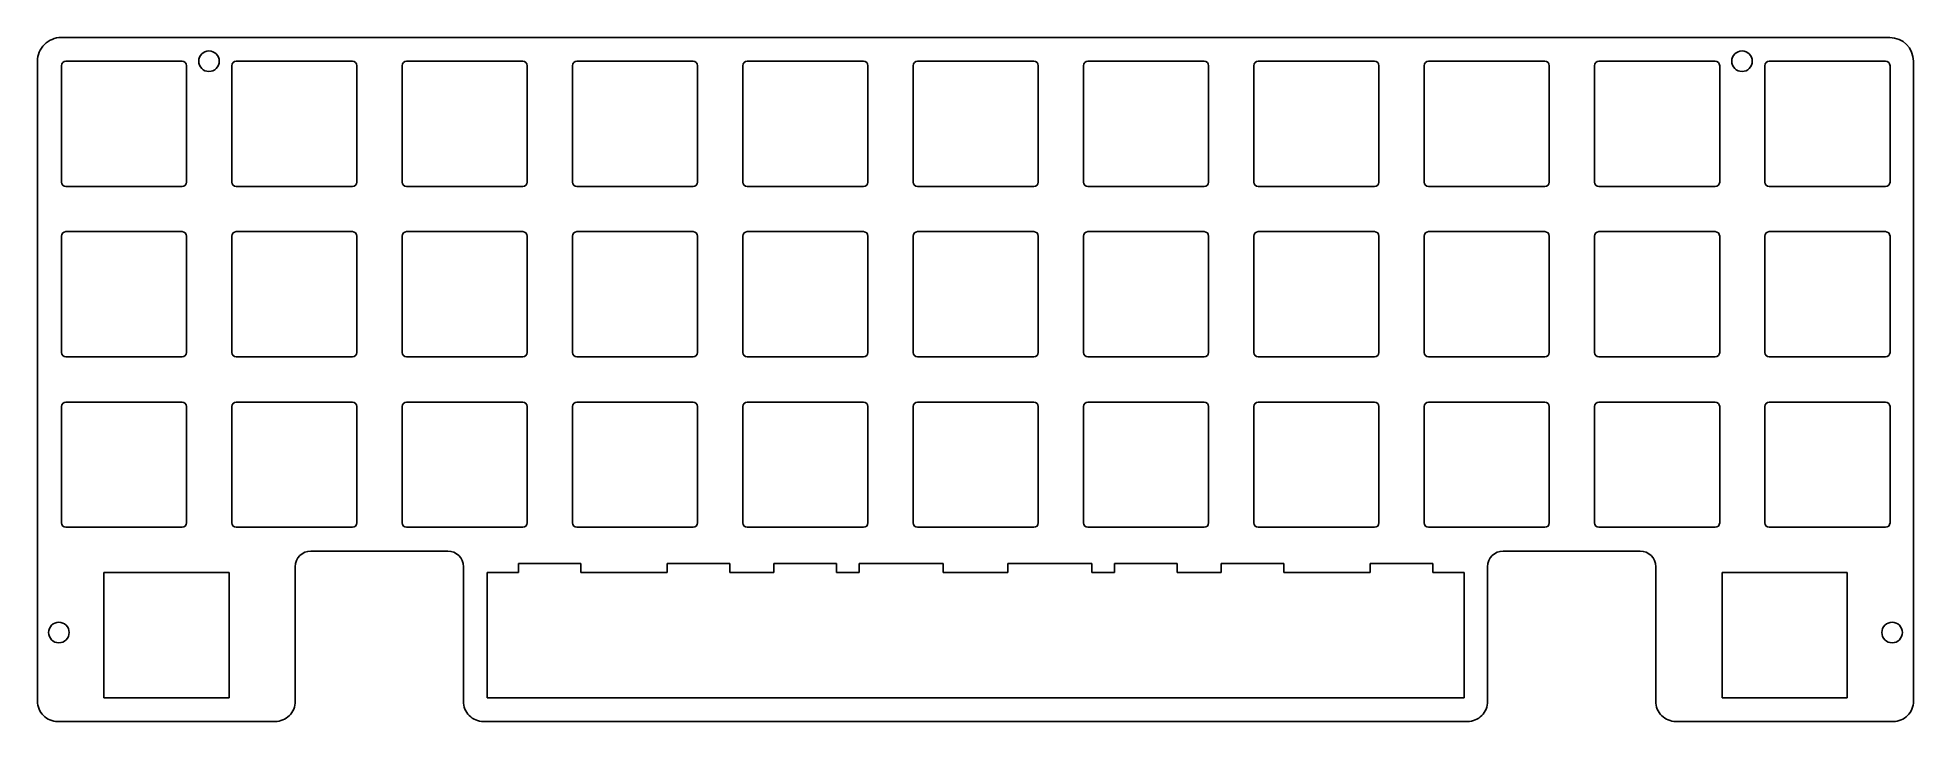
# Model space of a CAD drawing. Extents: x 42 to 252, y -127 to -51.
import ezdxf

# ---------------------------------------------------------------- set-up
doc = ezdxf.new("R2010")
doc.units = 0
doc.layers.add('BLACK', color=7, linetype='CONTINUOUS')

msp = doc.modelspace()

# ---------------------------------------------------------------- linework, layer by layer
at = {"layer": 'BLACK', "linetype": 'CONTINUOUS'}
for p, q in [((249.5745, -50.546265), (45.0745, -50.546265)), ((42.4245, -53.196265), (42.4245, -124.746265)), ((45.0995, -53.696265), (45.0995, -66.696265)), ((58.5995, -53.196265), (45.5995, -53.196265)), ((59.0995, -66.696265), (59.0995, -53.696265)), ((64.1495, -53.696265), (64.1495, -66.696265)), ((77.6495, -53.196265), (64.6495, -53.196265)), ((78.1495, -66.696265), (78.1495, -53.696265)), ((83.1995, -53.696265), (83.1995, -66.696265)), ((96.6995, -53.196265), (83.6995, -53.196265)), ((97.1995, -66.696265), (97.1995, -53.696265)), ((102.2495, -53.696265), (102.2495, -66.696265)), ((115.7495, -53.196265), (102.7495, -53.196265)), ((116.2495, -66.696265), (116.2495, -53.696265)), ((121.2995, -53.696265), (121.2995, -66.696265)), ((134.7995, -53.196265), (121.7995, -53.196265)), ((135.2995, -66.696265), (135.2995, -53.696265)), ((140.3495, -53.696265), (140.3495, -66.696265)), ((153.8495, -53.196265), (140.8495, -53.196265)), ((154.3495, -66.696265), (154.3495, -53.696265)), ((159.3995, -53.696265), (159.3995, -66.696265)), ((172.8995, -53.196265), (159.8995, -53.196265)), ((173.3995, -66.696265), (173.3995, -53.696265)), ((178.4495, -53.696265), (178.4495, -66.696265)), ((191.9495, -53.196265), (178.9495, -53.196265)), ((192.4495, -66.696265), (192.4495, -53.696265)), ((197.4995, -53.696265), (197.4995, -66.696265)), ((210.9995, -53.196265), (197.9995, -53.196265)), ((211.4995, -66.696265), (211.4995, -53.696265)), ((216.5495, -53.696265), (216.5495, -66.696265)), ((230.0495, -53.196265), (217.0495, -53.196265)), ((230.5495, -66.696265), (230.5495, -53.696265)), ((235.5995, -53.696265), (235.5995, -66.696265)), ((249.0995, -53.196265), (236.0995, -53.196265)), ((249.5995, -66.696265), (249.5995, -53.696265)), ((252.2245, -124.746265), (252.2245, -53.196265)), ((45.5995, -67.196265), (58.5995, -67.196265)), ((64.6495, -67.196265), (77.6495, -67.196265)), ((83.6995, -67.196265), (96.6995, -67.196265)), ((102.7495, -67.196265), (115.7495, -67.196265)), ((121.7995, -67.196265), (134.7995, -67.196265)), ((140.8495, -67.196265), (153.8495, -67.196265)), ((159.8995, -67.196265), (172.8995, -67.196265)), ((178.9495, -67.196265), (191.9495, -67.196265)), ((197.9995, -67.196265), (210.9995, -67.196265)), ((217.0495, -67.196265), (230.0495, -67.196265)), ((236.0995, -67.196265), (249.0995, -67.196265)), ((45.0995, -72.746265), (45.0995, -85.746265)), ((58.5995, -72.246265), (45.5995, -72.246265)), ((59.0995, -85.746265), (59.0995, -72.746265)), ((64.1495, -72.746265), (64.1495, -85.746265)), ((77.6495, -72.246265), (64.6495, -72.246265)), ((78.1495, -85.746265), (78.1495, -72.746265)), ((83.1995, -72.746265), (83.1995, -85.746265)), ((96.6995, -72.246265), (83.6995, -72.246265)), ((97.1995, -85.746265), (97.1995, -72.746265)), ((102.2495, -72.746265), (102.2495, -85.746265)), ((115.7495, -72.246265), (102.7495, -72.246265)), ((116.2495, -85.746265), (116.2495, -72.746265)), ((121.2995, -72.746265), (121.2995, -85.746265)), ((134.7995, -72.246265), (121.7995, -72.246265)), ((135.2995, -85.746265), (135.2995, -72.746265)), ((140.3495, -72.746265), (140.3495, -85.746265)), ((153.8495, -72.246265), (140.8495, -72.246265)), ((154.3495, -85.746265), (154.3495, -72.746265)), ((159.3995, -72.746265), (159.3995, -85.746265)), ((172.8995, -72.246265), (159.8995, -72.246265)), ((173.3995, -85.746265), (173.3995, -72.746265)), ((178.4495, -72.746265), (178.4495, -85.746265)), ((191.9495, -72.246265), (178.9495, -72.246265)), ((192.4495, -85.746265), (192.4495, -72.746265)), ((197.4995, -72.746265), (197.4995, -85.746265)), ((210.9995, -72.246265), (197.9995, -72.246265)), ((211.4995, -85.746265), (211.4995, -72.746265)), ((216.5495, -72.746265), (216.5495, -85.746265)), ((230.0495, -72.246265), (217.0495, -72.246265)), ((230.5495, -85.746265), (230.5495, -72.746265)), ((235.5995, -72.746265), (235.5995, -85.746265)), ((249.0995, -72.246265), (236.0995, -72.246265)), ((249.5995, -85.746265), (249.5995, -72.746265)), ((45.5995, -86.246265), (58.5995, -86.246265)), ((64.6495, -86.246265), (77.6495, -86.246265)), ((83.6995, -86.246265), (96.6995, -86.246265)), ((102.7495, -86.246265), (115.7495, -86.246265)), ((121.7995, -86.246265), (134.7995, -86.246265)), ((140.8495, -86.246265), (153.8495, -86.246265)), ((159.8995, -86.246265), (172.8995, -86.246265)), ((178.9495, -86.246265), (191.9495, -86.246265)), ((197.9995, -86.246265), (210.9995, -86.246265)), ((217.0495, -86.246265), (230.0495, -86.246265)), ((236.0995, -86.246265), (249.0995, -86.246265)), ((45.0995, -91.796265), (45.0995, -104.796265)), ((58.5995, -91.296265), (45.5995, -91.296265)), ((59.0995, -104.796265), (59.0995, -91.796265)), ((64.1495, -91.796265), (64.1495, -104.796265)), ((77.6495, -91.296265), (64.6495, -91.296265)), ((78.1495, -104.796265), (78.1495, -91.796265)), ((83.1995, -91.796265), (83.1995, -104.796265)), ((96.6995, -91.296265), (83.6995, -91.296265)), ((97.1995, -104.796265), (97.1995, -91.796265)), ((102.2495, -91.796265), (102.2495, -104.796265)), ((115.7495, -91.296265), (102.7495, -91.296265)), ((116.2495, -104.796265), (116.2495, -91.796265)), ((121.2995, -91.796265), (121.2995, -104.796265)), ((134.7995, -91.296265), (121.7995, -91.296265)), ((135.2995, -104.796265), (135.2995, -91.796265)), ((140.3495, -91.796265), (140.3495, -104.796265)), ((153.8495, -91.296265), (140.8495, -91.296265)), ((154.3495, -104.796265), (154.3495, -91.796265)), ((159.3995, -91.796265), (159.3995, -104.796265)), ((172.8995, -91.296265), (159.8995, -91.296265)), ((173.3995, -104.796265), (173.3995, -91.796265)), ((178.4495, -91.796265), (178.4495, -104.796265)), ((191.9495, -91.296265), (178.9495, -91.296265)), ((192.4495, -104.796265), (192.4495, -91.796265)), ((197.4995, -91.796265), (197.4995, -104.796265)), ((210.9995, -91.296265), (197.9995, -91.296265)), ((211.4995, -104.796265), (211.4995, -91.796265)), ((216.5495, -91.796265), (216.5495, -104.796265)), ((230.0495, -91.296265), (217.0495, -91.296265)), ((230.5495, -104.796265), (230.5495, -91.796265)), ((235.5995, -91.796265), (235.5995, -104.796265)), ((249.0995, -91.296265), (236.0995, -91.296265)), ((249.5995, -104.796265), (249.5995, -91.796265)), ((45.5995, -105.296265), (58.5995, -105.296265)), ((64.6495, -105.296265), (77.6495, -105.296265)), ((83.6995, -105.296265), (96.6995, -105.296265)), ((102.7495, -105.296265), (115.7495, -105.296265)), ((121.7995, -105.296265), (134.7995, -105.296265)), ((140.8495, -105.296265), (153.8495, -105.296265)), ((159.8995, -105.296265), (172.8995, -105.296265)), ((178.9495, -105.296265), (191.9495, -105.296265)), ((197.9995, -105.296265), (210.9995, -105.296265)), ((217.0495, -105.296265), (230.0495, -105.296265)), ((236.0995, -105.296265), (249.0995, -105.296265)), ((72.9995, -107.946265), (88.2995, -107.946265)), ((206.3495, -107.946265), (221.6495, -107.946265)), ((49.840076, -110.346265), (49.840076, -124.346265)), ((63.840076, -110.346265), (49.840076, -110.346265)), ((63.840076, -124.346265), (63.840076, -110.346265)), ((71.2495, -124.746265), (71.2495, -109.696265)), ((90.0495, -109.696265), (90.0495, -124.746265)), ((92.702576, -110.346265), (92.702576, -124.346265)), ((96.202576, -110.346265), (92.702576, -110.346265)), ((103.202576, -109.346265), (96.202576, -109.346265)), ((96.202576, -109.346265), (96.202576, -110.346265)), ((103.202576, -110.346265), (103.202576, -109.346265)), ((103.202576, -110.346265), (112.839576, -110.346265)), ((119.839576, -109.346265), (112.839576, -109.346265)), ((112.839576, -109.346265), (112.839576, -110.346265)), ((119.839576, -110.346265), (119.839576, -109.346265)), ((121.277576, -110.346265), (119.839576, -110.346265)), ((124.777576, -110.346265), (121.277576, -110.346265)), ((131.777576, -109.346265), (124.777576, -109.346265)), ((124.777576, -109.346265), (124.777576, -110.346265)), ((131.777576, -110.346265), (131.777576, -109.346265)), ((134.302576, -110.346265), (131.777576, -110.346265)), ((134.302576, -109.346265), (134.302576, -110.346265)), ((136.715576, -109.346265), (134.302576, -109.346265)), ((141.302576, -109.346265), (136.715576, -109.346265)), ((143.715576, -109.346265), (141.302576, -109.346265)), ((143.715576, -110.346265), (143.715576, -109.346265)), ((144.802576, -110.346265), (143.715576, -110.346265)), ((149.852576, -110.346265), (144.802576, -110.346265)), ((150.939576, -110.346265), (149.852576, -110.346265)), ((150.939576, -109.346265), (150.939576, -110.346265)), ((153.352576, -109.346265), (150.939576, -109.346265)), ((157.939576, -109.346265), (153.352576, -109.346265)), ((160.352576, -109.346265), (157.939576, -109.346265)), ((160.352576, -110.346265), (160.352576, -109.346265)), ((162.877576, -110.346265), (160.352576, -110.346265)), ((162.877576, -109.346265), (162.877576, -110.346265)), ((169.877576, -109.346265), (162.877576, -109.346265)), ((169.877576, -110.346265), (169.877576, -109.346265)), ((173.377576, -110.346265), (169.877576, -110.346265)), ((174.815576, -110.346265), (173.377576, -110.346265)), ((181.815576, -109.346265), (174.815576, -109.346265)), ((174.815576, -109.346265), (174.815576, -110.346265)), ((181.815576, -110.346265), (181.815576, -109.346265)), ((188.940076, -110.346265), (181.815576, -110.346265)), ((191.465076, -110.346265), (188.940076, -110.346265)), ((198.465076, -109.346265), (191.465076, -109.346265)), ((191.465076, -109.346265), (191.465076, -110.346265)), ((198.465076, -110.346265), (198.465076, -109.346265)), ((201.965076, -110.346265), (198.465076, -110.346265)), ((201.965076, -124.346265), (201.965076, -110.346265)), ((204.5995, -124.746265), (204.5995, -109.696265)), ((223.3995, -109.696265), (223.3995, -124.746265)), ((244.815076, -110.346265), (230.815076, -110.346265)), ((230.815076, -110.346265), (230.815076, -124.346265)), ((244.815076, -124.346265), (244.815076, -110.346265)), ((49.840076, -124.346265), (63.840076, -124.346265)), ((92.702576, -124.346265), (201.965076, -124.346265)), ((230.815076, -124.346265), (244.815076, -124.346265)), ((44.6745, -126.996265), (68.9995, -126.996265)), ((92.2995, -126.996265), (202.3495, -126.996265)), ((225.6495, -126.996265), (249.9745, -126.996265))]:
    msp.add_line(p, q, dxfattribs=at)
at = {"layer": 'BLACK'}
for centre in [(61.5995, -53.196265), (233.0495, -53.1963), (44.8155, -117.055265), (249.833875, -117.055265)]:
    msp.add_circle(centre, 1.15, dxfattribs=at)
for centre, radius, start, end in [((45.0745, -53.19626), 2.65, -270, -179.99989189), ((249.5745, -53.1963), 2.650035, 0.00075674, 90), ((45.5995, -53.696265), 0.5, 90, 180), ((58.5995, -53.696265), 0.5, 0, 90), ((64.6495, -53.696265), 0.5, 90, 180), ((77.6495, -53.696265), 0.5, 0, 90), ((83.6995, -53.696265), 0.5, 90, 180), ((96.6995, -53.696265), 0.5, 0, 90), ((102.7495, -53.696265), 0.5, 90, 180), ((115.7495, -53.696265), 0.5, 0, 90), ((121.7995, -53.696265), 0.5, 90, 180), ((134.7995, -53.696265), 0.5, 0, 90), ((140.8495, -53.696265), 0.5, 90, 180), ((153.8495, -53.696265), 0.5, 0, 90), ((159.8995, -53.696265), 0.5, 90, 180), ((172.8995, -53.696265), 0.5, 0, 90), ((178.9495, -53.696265), 0.5, 90, 180), ((191.9495, -53.696265), 0.5, 0, 90), ((197.9995, -53.696265), 0.5, 90, 180), ((210.9995, -53.696265), 0.5, 0, 90), ((217.0495, -53.696265), 0.5, 90, 180), ((230.0495, -53.696265), 0.5, 0, 90), ((236.0995, -53.696265), 0.5, 90, 180), ((249.0995, -53.696265), 0.5, 0, 90), ((45.5995, -66.696265), 0.5, -180, -90), ((58.5995, -66.696265), 0.5, -90, 0), ((64.6495, -66.696265), 0.5, -180, -90), ((77.6495, -66.696265), 0.5, -90, 0), ((83.6995, -66.696265), 0.5, -180, -90), ((96.6995, -66.696265), 0.5, -90, 0), ((102.7495, -66.696265), 0.5, -180, -90), ((115.7495, -66.696265), 0.5, -90, 0), ((121.7995, -66.696265), 0.5, -180, -90), ((134.7995, -66.696265), 0.5, -90, 0), ((140.8495, -66.696265), 0.5, -180, -90), ((153.8495, -66.696265), 0.5, -90, 0), ((159.8995, -66.696265), 0.5, -180, -90), ((172.8995, -66.696265), 0.5, -90, 0), ((178.9495, -66.696265), 0.5, -180, -90), ((191.9495, -66.696265), 0.5, -90, 0), ((197.9995, -66.696265), 0.5, -180, -90), ((210.9995, -66.696265), 0.5, -90, 0), ((217.0495, -66.696265), 0.5, -180, -90), ((230.0495, -66.696265), 0.5, -90, 0), ((236.0995, -66.696265), 0.5, -180, -90), ((249.0995, -66.696265), 0.5, -90, 0), ((45.5995, -72.746265), 0.5, 90, 180), ((58.5995, -72.746265), 0.5, 0, 90), ((64.6495, -72.746265), 0.5, 90, 180), ((77.6495, -72.746265), 0.5, 0, 90), ((83.6995, -72.746265), 0.5, 90, 180), ((96.6995, -72.746265), 0.5, 0, 90), ((102.7495, -72.746265), 0.5, 90, 180), ((115.7495, -72.746265), 0.5, 0, 90), ((121.7995, -72.746265), 0.5, 90, 180), ((134.7995, -72.746265), 0.5, 0, 90), ((140.8495, -72.746265), 0.5, 90, 180), ((153.8495, -72.746265), 0.5, 0, 90), ((159.8995, -72.746265), 0.5, 90, 180), ((172.8995, -72.746265), 0.5, 0, 90), ((178.9495, -72.746265), 0.5, 90, 180), ((191.9495, -72.746265), 0.5, 0, 90), ((197.9995, -72.746265), 0.5, 90, 180), ((210.9995, -72.746265), 0.5, 0, 90), ((217.0495, -72.746265), 0.5, 90, 180), ((230.0495, -72.746265), 0.5, 0, 90), ((236.0995, -72.746265), 0.5, 90, 180), ((249.0995, -72.746265), 0.5, 0, 90), ((45.5995, -85.746265), 0.5, -180, -90), ((58.5995, -85.746265), 0.5, -90, 0), ((64.6495, -85.746265), 0.5, -180, -90), ((77.6495, -85.746265), 0.5, -90, 0), ((83.6995, -85.746265), 0.5, -180, -90), ((96.6995, -85.746265), 0.5, -90, 0), ((102.7495, -85.746265), 0.5, -180, -90), ((115.7495, -85.746265), 0.5, -90, 0), ((121.7995, -85.746265), 0.5, -180, -90), ((134.7995, -85.746265), 0.5, -90, 0), ((140.8495, -85.746265), 0.5, -180, -90), ((153.8495, -85.746265), 0.5, -90, 0), ((159.8995, -85.746265), 0.5, -180, -90), ((172.8995, -85.746265), 0.5, -90, 0), ((178.9495, -85.746265), 0.5, -180, -90), ((191.9495, -85.746265), 0.5, -90, 0), ((197.9995, -85.746265), 0.5, -180, -90), ((210.9995, -85.746265), 0.5, -90, 0), ((217.0495, -85.746265), 0.5, -180, -90), ((230.0495, -85.746265), 0.5, -90, 0), ((236.0995, -85.746265), 0.5, -180, -90), ((249.0995, -85.746265), 0.5, -90, 0), ((45.5995, -91.796265), 0.5, 90, 180), ((58.5995, -91.796265), 0.5, 0, 90), ((64.6495, -91.796265), 0.5, 90, 180), ((77.6495, -91.796265), 0.5, 0, 90), ((83.6995, -91.796265), 0.5, 90, 180), ((96.6995, -91.796265), 0.5, 0, 90), ((102.7495, -91.796265), 0.5, 90, 180), ((115.7495, -91.796265), 0.5, 0, 90), ((121.7995, -91.796265), 0.5, 90, 180), ((134.7995, -91.796265), 0.5, 0, 90), ((140.8495, -91.796265), 0.5, 90, 180), ((153.8495, -91.796265), 0.5, 0, 90), ((159.8995, -91.796265), 0.5, 90, 180), ((172.8995, -91.796265), 0.5, 0, 90), ((178.9495, -91.796265), 0.5, 90, 180), ((191.9495, -91.796265), 0.5, 0, 90), ((197.9995, -91.796265), 0.5, 90, 180), ((210.9995, -91.796265), 0.5, 0, 90), ((217.0495, -91.796265), 0.5, 90, 180), ((230.0495, -91.796265), 0.5, 0, 90), ((236.0995, -91.796265), 0.5, 90, 180), ((249.0995, -91.796265), 0.5, 0, 90), ((45.5995, -104.796265), 0.5, -180, -90), ((58.5995, -104.796265), 0.5, -90, 0), ((64.6495, -104.796265), 0.5, -180, -90), ((77.6495, -104.796265), 0.5, -90, 0), ((83.6995, -104.796265), 0.5, -180, -90), ((96.6995, -104.796265), 0.5, -90, 0), ((102.7495, -104.796265), 0.5, -180, -90), ((115.7495, -104.796265), 0.5, -90, 0), ((121.7995, -104.796265), 0.5, -180, -90), ((134.7995, -104.796265), 0.5, -90, 0), ((140.8495, -104.796265), 0.5, -180, -90), ((153.8495, -104.796265), 0.5, -90, 0), ((159.8995, -104.796265), 0.5, -180, -90), ((172.8995, -104.796265), 0.5, -90, 0), ((178.9495, -104.796265), 0.5, -180, -90), ((191.9495, -104.796265), 0.5, -90, 0), ((197.9995, -104.796265), 0.5, -180, -90), ((210.9995, -104.796265), 0.5, -90, 0), ((217.0495, -104.796265), 0.5, -180, -90), ((230.0495, -104.796265), 0.5, -90, 0), ((236.0995, -104.796265), 0.5, -180, -90), ((249.0995, -104.796265), 0.5, -90, 0), ((72.9995, -109.6963), 1.75, 90, 179.99885408), ((88.2995, -109.6963), 1.750035, 0.00114592, 90), ((206.3495, -109.6963), 1.75, 90, 179.99885408), ((221.6495, -109.6963), 1.750035, 0.00114592, 90), ((44.6745, -124.7463), 2.249965, -180.00089127, -90), ((68.9995, -124.7463), 2.25, -90, 0.00089127), ((92.2995, -124.7463), 2.249965, -180.00089127, -90), ((202.3495, -124.7463), 2.25, -90, 0.00089127), ((225.6495, -124.7463), 2.249965, -180.00089127, -90), ((249.9745, -124.7463), 2.25, -90, 0.00089127)]:
    msp.add_arc(centre, radius, start, end, dxfattribs=at)

doc.saveas('drawing.dxf')
